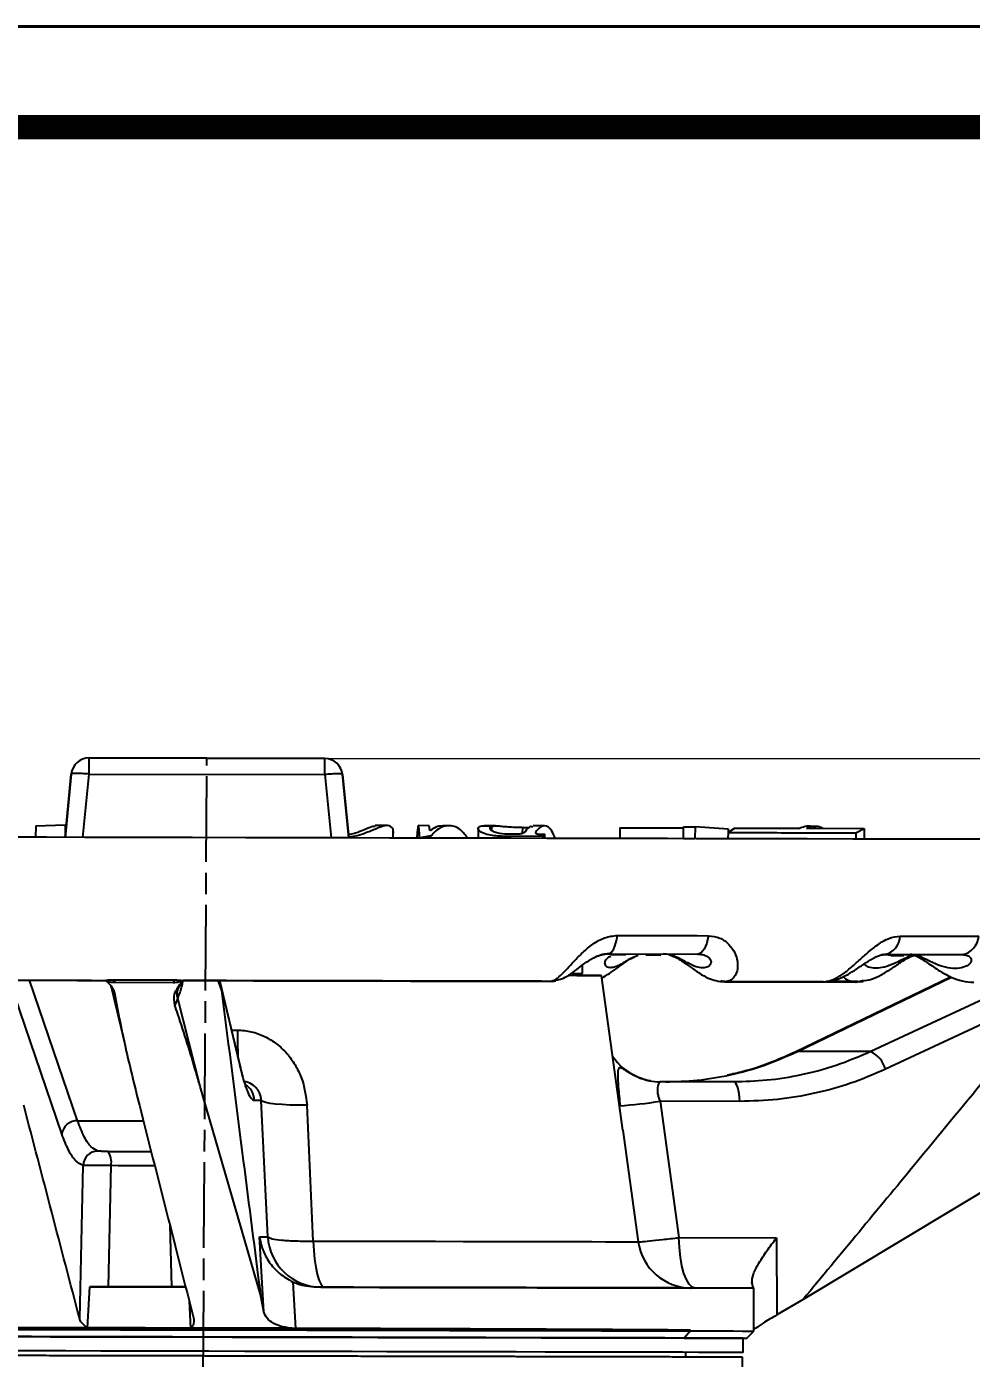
# Model space of a CAD drawing. Header units: millimetres. Extents: x 2642 to 4256, y 821 to 2003.
# Drawn here: x 3021.6 to 3153.8, y 1816.3 to 2002.6 of the extents above; entities that cross this region are included whole.
import ezdxf

# ---------------------------------------------------------------- set-up
doc = ezdxf.new("R2010")
doc.units = ezdxf.units.MM
doc.linetypes.add('AM_ISO08W050', pattern=[18, 12, -1.5, 3, -1.5])
for name, color, linetype, lineweight in [('AM_5', 3, 'Continuous', 25), ('AM_7', 4, 'AM_ISO08W050', 25), ('粗实线', 7, 'Continuous', 40)]:
    doc.layers.add(name, color=color, linetype=linetype, lineweight=lineweight)
doc.styles.add('SLDTEXTSTYLE1', font='txt.shx', dxfattribs={"width": 0.7, "bigfont": 'gbcbig.shx'})
doc.dimstyles.new('SLDDIMSTYLE12$0', dxfattribs={"dimtxt": 12, "dimasz": 10, "dimexe": 0, "dimexo": 0.0625, "dimgap": 0.875, "dimtad": 1, "dimdec": 1, "dimlfac": 1.8, "dimrnd": 1e-09, "dimzin": 12, "dimdsep": 46, "dimtxsty": 'SLDTEXTSTYLE1', "dimcen": 0.09, "dimdle": 8.16, "dimclrd": 3, "dimclre": 3, "dimadec": 0, "dimazin": 3, "dimtfac": 1, "dimtdec": 1, "dimtofl": 0, "dimtmove": 0, "dimatfit": 3, "dimfxl": 0, "dimfrac": 2, "dimtolj": 1, "dimlwd": 5, "dimlwe": 5, "dimarcsym": 0})

# ---------------------------------------------------------------- blocks, each defined once
blk = doc.blocks.new('*D11')
at = {"layer": 'AM_5', "color": 3, "lineweight": 5, "transparency": 16777216}
blk.add_line((3063.35, 1900.21), (3247.24, 1900.21), dxfattribs=at)
at = {"layer": 'AM_5', "color": 3, "linetype": 'Continuous', "lineweight": 5, "transparency": 16777216}
for p, q in [((3247.24, 1890.21), (3247.24, 1611.47)), ((3110.42, 1601.47), (3247.24, 1601.47))]:
    blk.add_line(p, q, dxfattribs=at)
at = {"layer": 'AM_5', "color": 3, "transparency": 16777216}
for points in [[(3245.58, 1890.21), (3248.91, 1890.21), (3247.24, 1900.21)], [(3245.58, 1611.47), (3248.91, 1611.47), (3247.24, 1601.47)]]:
    blk.add_solid(points, dxfattribs=at)
at = {"layer": 'Defpoints', "color": 0, "transparency": 16777216}
for p in [(3063.29, 1900.21), (3110.35, 1601.47), (3247.24, 1601.47)]:
    blk.add_point(p, dxfattribs=at)
at = {"layer": 'AM_5', "color": 0, "transparency": 16777216, "insert": (3240.37, 1750.84), "char_height": 12, "attachment_point": 5, "rotation": 90, "style": 'SLDTEXTSTYLE1'}
blk.add_mtext('\\A1;350', dxfattribs=at)
blk = doc.blocks.new('图框2')
blk.add_line((23795.37, 7810.82), (22181, 7810.82))
at = {"const_width": 3.38}
blk.add_lwpolyline([(23781.31, 7796.75), (22251.31, 7796.75), (22251.31, 6643.63), (23781.31, 6643.63)], close=True, dxfattribs=at)

msp = doc.modelspace()

# ---------------------------------------------------------------- linework, layer by layer
at = {"color": 7, "linetype": 'Continuous', "lineweight": 25}
for p, q in [((3030.307, 1898.022), (3030.312, 1900.283)), ((3063.286, 1900.213), (3030.312, 1900.283)), ((3030.312, 1900.283), (3030.312, 1900.283)), ((3030.312, 1900.283), (3063.286, 1900.213)), ((3063.282, 1897.952), (3063.286, 1900.213)), ((3063.286, 1900.213), (3063.286, 1900.213)), ((3026.949, 1889.17), (3027.818, 1898.028)), ((3027.818, 1898.027), (3026.949, 1889.17)), ((3027.818, 1898.028), (3027.818, 1898.027)), ((3029.437, 1889.165), (3030.307, 1898.022)), ((3030.307, 1898.022), (3063.282, 1897.952)), ((3063.282, 1897.952), (3064.184, 1889.091)), ((3066.673, 1889.085), (3065.768, 1897.966)), ((3065.768, 1897.966), (3066.673, 1889.085)), ((3065.768, 1897.966), (3065.768, 1897.966)), ((3022.835, 1890.774), (3022.831, 1889.181)), ((3022.835, 1890.774), (3026.979, 1890.916)), ((3026.979, 1890.916), (3026.975, 1889.442)), ((3026.979, 1890.916), (3027.12, 1890.916)), ((3072.078, 1890.82), (3070.359, 1890.824)), ((3072.791, 1890.39), (3072.788, 1889.074)), ((3072.873, 1889.074), (3072.875, 1889.613)), ((3077.885, 1890.808), (3076.384, 1890.811)), ((3078.127, 1889.366), (3076.564, 1889.089)), ((3078.083, 1890.133), (3077.985, 1890.133)), ((3078.126, 1889.061), (3078.127, 1889.366)), ((3080.616, 1890.802), (3079.799, 1890.804)), ((3084.731, 1890.39), (3084.728, 1889.047)), ((3087.17, 1890.788), (3085.579, 1890.791)), ((3086.601, 1890.697), (3086.6, 1890.147)), ((3093.9, 1889.318), (3088.448, 1889.293)), ((3090.235, 1889.601), (3089.181, 1889.605)), ((3090.93, 1890.574), (3090.928, 1889.706)), ((3090.93, 1890.574), (3091.917, 1890.572)), ((3093.979, 1890.773), (3092.454, 1890.777)), ((3092.835, 1889.764), (3092.835, 1889.961)), ((3093.485, 1889.62), (3094.06, 1889.626)), ((3093.899, 1889.027), (3093.9, 1889.318)), ((3094.06, 1889.626), (3093.9, 1889.318)), ((3094.059, 1889.027), (3094.06, 1889.626)), ((3104.569, 1890.52), (3104.565, 1889.006)), ((3104.569, 1890.52), (3113.479, 1890.506)), ((3113.475, 1888.986), (3113.479, 1890.668)), ((3113.479, 1890.668), (3115.09, 1890.665)), ((3115.09, 1890.665), (3115.086, 1888.982)), ((3119.769, 1890.339), (3115.09, 1890.665)), ((3119.706, 1889.849), (3119.704, 1888.972)), ((3120.668, 1890.473), (3119.706, 1889.849)), ((3119.768, 1889.889), (3119.769, 1890.339)), ((3120.668, 1890.473), (3129.797, 1890.45)), ((3130.68, 1890.448), (3138.753, 1890.427)), ((3131.927, 1890.692), (3131.03, 1890.694)), ((3137.579, 1889.797), (3137.578, 1888.934)), ((3137.579, 1889.797), (3138.753, 1890.427)), ((3138.753, 1890.427), (3138.75, 1888.931)), ((3024.364, 1889.177), (3020.433, 1889.186)), ((3076.33, 1889.066), (3072.41, 1889.075)), ((3076.564, 1889.064), (3076.564, 1889.089)), ((3084.763, 1889.048), (3081.236, 1889.056)), ((3088.448, 1889.039), (3088.448, 1889.293)), ((3102.988, 1872.872), (3102.777, 1872.872)), ((3103.119, 1872.872), (3102.781, 1872.873)), ((3102.988, 1872.872), (3115.449, 1872.845)), ((3103.286, 1872.724), (3103.08, 1872.902)), ((3105.431, 1872.72), (3103.286, 1872.724)), ((3108.196, 1872.715), (3110.31, 1872.71)), ((3141.031, 1872.697), (3141.694, 1872.789)), ((3142.491, 1872.642), (3141.522, 1872.791)), ((3141.694, 1872.789), (3152.459, 1872.766)), ((3142.491, 1872.642), (3144.295, 1872.638)), ((3099.326, 1870.136), (3099.328, 1871.284)), ((3026.493, 1847.687), (3019.147, 1869.195)), ((3028.706, 1849.515), (3021.973, 1869.189)), ((3032.565, 1869.206), (3032.718, 1869.054)), ((3032.635, 1869.166), (3032.628, 1869.159)), ((3033.541, 1869.241), (3042.399, 1869.222)), ((3033.541, 1869.241), (3033.958, 1868.889)), ((3033.958, 1868.889), (3042.058, 1868.873)), ((3042.399, 1869.222), (3042.058, 1868.873)), ((3043.467, 1869.136), (3043.363, 1869.023)), ((3048.316, 1869.126), (3048.838, 1867.733)), ((3048.795, 1868.203), (3048.622, 1868.961)), ((3051.356, 1857.601), (3048.663, 1868.957)), ((3094.89, 1869.034), (3095.617, 1869.108)), ((3104.994, 1848.211), (3101.999, 1869.859)), ((3118.708, 1869.059), (3119.452, 1868.983)), ((3119.352, 1868.975), (3119.22, 1869.007)), ((3119.24, 1868.973), (3122.883, 1868.965)), ((3150.923, 1869.641), (3129.127, 1859.141)), ((3129.426, 1859.212), (3150.987, 1869.606)), ((3133.044, 1868.947), (3133.194, 1868.96)), ((3133.172, 1868.955), (3133.313, 1868.971)), ((3137.882, 1868.992), (3133.639, 1869.001)), ((3134.21, 1868.99), (3138.15, 1868.981)), ((3137.571, 1868.935), (3138.292, 1869.066)), ((3137.726, 1869.013), (3137.577, 1869.024)), ((3138.15, 1868.981), (3137.726, 1869.013)), ((3138.15, 1868.981), (3138.603, 1869.018)), ((3138.652, 1869.132), (3138.21, 1868.991)), ((3160.553, 1868.899), (3139.714, 1859.19)), ((3033.314, 1868.353), (3033.465, 1868.081)), ((3033.465, 1868.08), (3035.24, 1860.454)), ((3048.795, 1868.203), (3051.474, 1856.911)), ((3165.831, 1867.953), (3141.726, 1856.719)), ((3045.86, 1854.309), (3042.702, 1866.611)), ((3050.263, 1862.212), (3051.062, 1862.21)), ((3054.286, 1825.235), (3045.86, 1854.309)), ((3110.948, 1854.972), (3110.19, 1854.974)), ((3120.492, 1854.951), (3110.239, 1854.973)), ((3054.39, 1852.376), (3053.45, 1852.378)), ((3055.306, 1833.295), (3054.39, 1852.376)), ((3110.207, 1852.257), (3112.848, 1833.172)), ((3121.359, 1852.233), (3110.207, 1852.257)), ((3061.667, 1832.691), (3060.798, 1851.713)), ((3174.198, 1850.948), (3130.219, 1824.523)), ((3104.994, 1848.208), (3107.155, 1832.594)), ((3028.992, 1821.806), (3029.466, 1843.268)), ((3033.033, 1826.296), (3033.387, 1843.24)), ((3041.616, 1834.9), (3041.851, 1826.277)), ((3054.156, 1833.297), (3055.306, 1833.295)), ((3054.78, 1822.783), (3054.156, 1833.297)), ((3112.848, 1833.172), (3126.502, 1833.143)), ((3126.502, 1833.143), (3126.538, 1822.355)), ((3030.072, 1820.544), (3030.391, 1826.302)), ((3058.826, 1826.952), (3059.186, 1820.474)), ((3062.753, 1826.233), (3062.064, 1826.234)), ((3123.265, 1826.104), (3115.1, 1826.121)), ((3123.064, 1826.877), (3123.065, 1826.774)), ((3123.322, 1820.104), (3123.334, 1826.104)), ((3044.315, 1824.317), (3044.515, 1820.513)), ((3054.78, 1822.783), (3054.286, 1825.235)), ((3130.219, 1824.523), (3126.538, 1822.355)), ((3029.977, 1820.603), (3030.072, 1820.544)), ((3044.58, 1820.572), (3044.515, 1820.513)), ((3059.186, 1820.474), (3058.148, 1820.543)), ((3123.436, 1820.404), (3123.322, 1820.321)), ((3114.449, 1820.122), (3113.567, 1819.124)), ((3114.449, 1820.122), (3114.45, 1820.226)), ((3121.815, 1817.107), (3121.819, 1819.107)), ((3122.319, 1819.106), (3123.322, 1820.104)), ((3113.814, 1816.465), (3113.815, 1817.124)), ((3122.245, 1767.93), (3121.714, 1816.448))]:
    msp.add_line(p, q, dxfattribs=at)
at = {"color": 7, "linetype": 'Continuous', "lineweight": 25, "flags": 128}
for points in [[(3155.014, 1888.897), (3149.28, 1888.909), (3143.325, 1888.922), (3137.161, 1888.935), (3130.802, 1888.948), (3124.262, 1888.962), (3117.556, 1888.977), (3110.698, 1888.991), (3103.702, 1889.006), (3096.586, 1889.021), (3089.364, 1889.037), (3082.052, 1889.052), (3074.666, 1889.068), (3067.222, 1889.084), (3059.737, 1889.1), (3052.228, 1889.116), (3044.71, 1889.132), (3037.2, 1889.148), (3029.716, 1889.164), (3022.272, 1889.18), (3014.886, 1889.196)], [(3113.614, 1888.987), (3111.257, 1888.992), (3108.884, 1888.997), (3106.496, 1889.002), (3104.092, 1889.007), (3101.675, 1889.012), (3099.244, 1889.017), (3096.799, 1889.023), (3094.343, 1889.028)], [(3115.086, 1888.982), (3114.885, 1888.983), (3114.684, 1888.983), (3114.483, 1888.984), (3114.282, 1888.984), (3114.08, 1888.984), (3113.879, 1888.985), (3113.677, 1888.985), (3113.475, 1888.986)], [(3119.766, 1888.973), (3119.445, 1888.974), (3117.345, 1888.979), (3115.23, 1888.983)], [(3208.814, 1888.782), (3208.625, 1888.783), (3208.06, 1888.784), (3207.12, 1888.786), (3205.807, 1888.789), (3204.124, 1888.792), (3202.075, 1888.797), (3199.665, 1888.802), (3196.9, 1888.808), (3193.785, 1888.815), (3190.329, 1888.822), (3186.54, 1888.83), (3182.426, 1888.839), (3177.997, 1888.849), (3173.263, 1888.859), (3168.236, 1888.87), (3162.928, 1888.881), (3157.35, 1888.893), (3151.517, 1888.905), (3145.441, 1888.918), (3139.137, 1888.932), (3138.75, 1888.933)], [(3102.988, 1872.872), (3103.185, 1872.917), (3103.379, 1873.052), (3103.564, 1873.273), (3103.735, 1873.577), (3103.891, 1873.955), (3104.025, 1874.4), (3104.137, 1874.9), (3104.222, 1875.446)], [(3104.222, 1875.446), (3105.836, 1875.442), (3107.445, 1875.439), (3109.047, 1875.435), (3110.644, 1875.432), (3112.234, 1875.429), (3113.817, 1875.425), (3115.394, 1875.422), (3116.964, 1875.418)], [(3116.964, 1875.418), (3116.859, 1874.873), (3116.723, 1874.372), (3116.557, 1873.928), (3116.367, 1873.55), (3116.156, 1873.247), (3115.929, 1873.025), (3115.692, 1872.89), (3115.449, 1872.845)], [(3143.8, 1875.361), (3145.211, 1875.358), (3146.613, 1875.355), (3148.005, 1875.352), (3149.386, 1875.349), (3150.757, 1875.346), (3152.118, 1875.343), (3153.469, 1875.341), (3154.808, 1875.338)], [(3097.353, 1869.869), (3098.532, 1869.866), (3099.911, 1869.863), (3100.947, 1869.861), (3101.633, 1869.86), (3101.966, 1869.859), (3101.942, 1869.859), (3101.562, 1869.86), (3100.828, 1869.861), (3099.746, 1869.864), (3098.322, 1869.867), (3097.398, 1869.869)], [(3122.883, 1868.965), (3124.159, 1868.962), (3125.43, 1868.96), (3126.695, 1868.957), (3127.953, 1868.954), (3129.205, 1868.952), (3130.45, 1868.949), (3131.688, 1868.946), (3132.92, 1868.944)], [(3133.416, 1868.944), (3134.333, 1868.942), (3135.981, 1868.939), (3137.617, 1868.935)], [(3129.128, 1859.141), (3129.211, 1859.186), (3129.426, 1859.212)], [(3139.714, 1859.19), (3138.864, 1859.192), (3137.887, 1859.194), (3136.783, 1859.196), (3135.554, 1859.199), (3134.201, 1859.202), (3132.728, 1859.205), (3131.136, 1859.208), (3129.426, 1859.212)], [(3051.474, 1856.911), (3051.408, 1857.416), (3051.356, 1857.602)], [(3121.359, 1852.233), (3121.335, 1852.772), (3121.281, 1853.285), (3121.198, 1853.755), (3121.09, 1854.164), (3120.961, 1854.499), (3120.814, 1854.747), (3120.656, 1854.9), (3120.492, 1854.951)], [(3060.798, 1851.713), (3059.556, 1851.705), (3058.39, 1851.726), (3057.328, 1851.775), (3056.398, 1851.851), (3055.622, 1851.951), (3055.019, 1852.075), (3054.605, 1852.218), (3054.39, 1852.376)], [(3028.706, 1849.515), (3030.082, 1849.512), (3031.462, 1849.509), (3032.846, 1849.506), (3034.233, 1849.503), (3035.624, 1849.5), (3037.016, 1849.497), (3037.886, 1849.495)], [(3032.983, 1845.233), (3034.002, 1845.231), (3035.024, 1845.229), (3036.049, 1845.227), (3037.076, 1845.224), (3038.105, 1845.222), (3038.975, 1845.22)], [(3039.484, 1843.227), (3039.376, 1843.227), (3038.373, 1843.229), (3037.371, 1843.231), (3036.372, 1843.233), (3035.374, 1843.235), (3034.379, 1843.238), (3033.387, 1843.24)], [(3061.667, 1832.691), (3061.733, 1831.386), (3061.851, 1830.156), (3062.017, 1829.04), (3062.225, 1828.074), (3062.469, 1827.288), (3062.742, 1826.708), (3063.034, 1826.352), (3063.336, 1826.232)], [(3061.667, 1832.691), (3066.139, 1832.682), (3070.5, 1832.673), (3074.724, 1832.664), (3078.783, 1832.655), (3082.654, 1832.647), (3086.31, 1832.639), (3089.731, 1832.632), (3092.895, 1832.625), (3095.781, 1832.619), (3098.373, 1832.613), (3100.653, 1832.608), (3102.609, 1832.604), (3104.226, 1832.601), (3105.497, 1832.598), (3106.412, 1832.596), (3106.966, 1832.595), (3107.155, 1832.594)], [(3115.1, 1826.121), (3114.674, 1826.255), (3114.264, 1826.651), (3113.884, 1827.295), (3113.548, 1828.163), (3113.268, 1829.225), (3113.053, 1830.444), (3112.911, 1831.775), (3112.848, 1833.172)], [(3043.813, 1826.273), (3042.466, 1826.276), (3040.724, 1826.28), (3038.986, 1826.284), (3037.253, 1826.287), (3035.526, 1826.291), (3033.806, 1826.295), (3032.095, 1826.298), (3030.391, 1826.302)], [(3033.033, 1826.296), (3034.126, 1826.294), (3035.222, 1826.292), (3036.321, 1826.289), (3037.422, 1826.287), (3038.527, 1826.285), (3039.633, 1826.282), (3040.741, 1826.28), (3041.851, 1826.277)], [(3123.265, 1826.104), (3123.304, 1826.104), (3122.96, 1826.104), (3122.234, 1826.106), (3121.131, 1826.108), (3119.657, 1826.111), (3117.818, 1826.115), (3115.624, 1826.12), (3113.086, 1826.125), (3110.218, 1826.131), (3107.034, 1826.138), (3103.55, 1826.146), (3099.784, 1826.154), (3095.755, 1826.162), (3091.484, 1826.171), (3086.992, 1826.181), (3082.303, 1826.191), (3077.441, 1826.201), (3072.43, 1826.212), (3067.295, 1826.223), (3062.064, 1826.234)], [(3017.159, 1820.63), (3018.714, 1820.627), (3020.285, 1820.624), (3021.869, 1820.62), (3023.467, 1820.617), (3025.078, 1820.614), (3026.7, 1820.61), (3028.334, 1820.607), (3029.977, 1820.603)], [(3019.617, 1820.428), (3024.534, 1820.418), (3029.567, 1820.407), (3034.691, 1820.396), (3039.883, 1820.385), (3045.116, 1820.374), (3050.365, 1820.363), (3055.604, 1820.351), (3060.808, 1820.34), (3065.951, 1820.329), (3071.009, 1820.319), (3075.956, 1820.308), (3080.768, 1820.298), (3085.422, 1820.288), (3089.896, 1820.278), (3094.167, 1820.269), (3098.214, 1820.26), (3102.018, 1820.252), (3105.56, 1820.245), (3108.823, 1820.238), (3111.791, 1820.232), (3114.45, 1820.226)], [(3044.58, 1820.572), (3046.278, 1820.568), (3047.978, 1820.565), (3049.677, 1820.561), (3051.376, 1820.557), (3053.074, 1820.554), (3054.769, 1820.55), (3056.461, 1820.546), (3058.148, 1820.543)], [(3121.819, 1819.107), (3121.644, 1819.107), (3121.12, 1819.108), (3120.248, 1819.11), (3119.034, 1819.113), (3117.483, 1819.116), (3115.602, 1819.12), (3113.4, 1819.125), (3110.889, 1819.13), (3108.079, 1819.136), (3104.984, 1819.143), (3101.62, 1819.15), (3098.001, 1819.158), (3094.146, 1819.166), (3090.072, 1819.174), (3085.8, 1819.184), (3081.348, 1819.193), (3076.74, 1819.203), (3071.995, 1819.213), (3067.138, 1819.223), (3062.192, 1819.234), (3057.179, 1819.245), (3052.124, 1819.255), (3047.051, 1819.266), (3041.984, 1819.277), (3036.947, 1819.288), (3031.964, 1819.299), (3027.06, 1819.309), (3022.256, 1819.319), (3017.577, 1819.329)], [(3019.617, 1820.325), (3024.534, 1820.314), (3029.566, 1820.304), (3034.691, 1820.293), (3039.883, 1820.282), (3045.116, 1820.27), (3050.365, 1820.259), (3055.604, 1820.248), (3060.808, 1820.237), (3065.951, 1820.226), (3071.008, 1820.215), (3075.955, 1820.205), (3080.768, 1820.194), (3085.422, 1820.184), (3089.896, 1820.175), (3094.166, 1820.166), (3098.214, 1820.157), (3102.018, 1820.149), (3105.56, 1820.141), (3108.823, 1820.134), (3111.791, 1820.128), (3114.449, 1820.122)], [(3019.998, 1819.324), (3024.849, 1819.314), (3029.815, 1819.303), (3034.871, 1819.292), (3039.994, 1819.281), (3045.157, 1819.27), (3050.336, 1819.259), (3055.505, 1819.248), (3060.639, 1819.237), (3065.714, 1819.226), (3070.704, 1819.216), (3075.585, 1819.205), (3080.333, 1819.195), (3084.926, 1819.185), (3089.34, 1819.176), (3093.554, 1819.167), (3097.547, 1819.158), (3101.3, 1819.15), (3104.795, 1819.143), (3108.015, 1819.136), (3110.944, 1819.13), (3113.567, 1819.124)], [(3113.567, 1819.124), (3115.897, 1819.119), (3117.881, 1819.115), (3119.509, 1819.112), (3120.772, 1819.109), (3121.663, 1819.107), (3122.179, 1819.106), (3122.319, 1819.106)], [(3114.449, 1820.122), (3116.812, 1820.117), (3118.823, 1820.113), (3120.473, 1820.11), (3121.753, 1820.107), (3122.656, 1820.105), (3123.179, 1820.104), (3123.322, 1820.104)], [(3121.815, 1817.107), (3121.64, 1817.107), (3121.115, 1817.108), (3120.244, 1817.11), (3119.03, 1817.113), (3117.478, 1817.116), (3115.598, 1817.12), (3113.396, 1817.125), (3110.885, 1817.13), (3108.075, 1817.136), (3104.98, 1817.143), (3101.616, 1817.15), (3097.997, 1817.158), (3094.142, 1817.166), (3090.068, 1817.174), (3085.795, 1817.184), (3081.344, 1817.193), (3076.735, 1817.203), (3071.991, 1817.213), (3067.134, 1817.223), (3062.187, 1817.234), (3057.175, 1817.245), (3052.12, 1817.255), (3047.047, 1817.266), (3041.98, 1817.277), (3036.943, 1817.288), (3031.96, 1817.299), (3027.055, 1817.309), (3022.252, 1817.319), (3017.573, 1817.329)]]:
    msp.add_lwpolyline(points, dxfattribs=at)
at = {"color": 7, "linetype": 'Continuous', "lineweight": 25}
for centre, radius, start, end in [((3030.306, 1897.783), 2.5, 89.87751, 174.39392), ((3030.306, 1897.783), 2.5, 89.87751, 174.39392), ((3063.281, 1897.713), 2.5, 5.81493, 89.87751), ((3063.281, 1897.713), 2.5, 5.81493, 89.87751), ((3141.039, 1875.474), 2.763, 283.71071, 357.65791), ((3151.94, 1875.599), 2.88, 280.39224, 354.78917), ((3034.921, 1868.524), 1.522, 197.80201, 225.85834), ((3040.964, 1866.879), 1.759, 318.63519, 351.23149), ((3182.534, 1862.656), 131.473, 180.19425, 181.82618), ((3110.324, 1863.12), 8.163, 214.11019, 245.44357), ((3137.994, 1855.735), 3.86, 14.77003, 63.52904), ((3050.563, 1852.212), 2.892, 3.30335, 56.85343), ((3110.258, 1862.994), 8.02, 247.49374, 269.8614), ((3100.083, 1916.888), 65.419, 273.89088, 278.90272), ((3028.613, 1847.374), 2.143, 87.51436, 171.60882), ((3031.531, 1843.207), 2.066, 90.16378, 178.29517), ((3030.53, 1843.698), 2.894, 350.88042, 32.03121), ((3062.78, 1833.719), 7.486, 183.24837, 269.79193), ((3114.584, 1833.622), 7.5, 187.87748, 269.87749)]:
    msp.add_arc(centre, radius, start, end, dxfattribs=at)
for points in [[(3030.307, 1898.022), (3029.983, 1898.05), (3029.334, 1898.106), (3028.515, 1898.131), (3027.938, 1898.109), (3027.858, 1898.055), (3027.818, 1898.027)], [(3065.768, 1897.966), (3065.728, 1897.993), (3065.648, 1898.047), (3065.072, 1898.067), (3064.253, 1898.039), (3063.605, 1897.981), (3063.282, 1897.952)], [(3116.801, 1854.959), (3115.956, 1854.961), (3114.265, 1854.965), (3112.054, 1854.97), (3110.948, 1854.972)], [(3120.492, 1854.951), (3120.017, 1854.952), (3119.066, 1854.954), (3117.556, 1854.958), (3116.801, 1854.959)], [(3121.714, 1816.448), (3121.592, 1816.449), (3121.35, 1816.449), (3119.4, 1816.453), (3116.324, 1816.46), (3112.061, 1816.469), (3106.713, 1816.48), (3100.364, 1816.494), (3093.125, 1816.509), (3085.119, 1816.526), (3076.483, 1816.545), (3067.365, 1816.564), (3057.922, 1816.584), (3048.314, 1816.605), (3038.706, 1816.626), (3029.262, 1816.646), (3020.145, 1816.665), (3011.509, 1816.684), (3003.503, 1816.701), (2996.264, 1816.716), (2989.915, 1816.73), (2984.567, 1816.741), (2980.303, 1816.751), (2977.227, 1816.757), (2975.278, 1816.761), (2975.035, 1816.762), (2974.914, 1816.762)], [(3048.314, 1816.605), (3045.456, 1816.611), (3039.74, 1816.623), (3031.313, 1816.641), (3023.176, 1816.659), (3015.47, 1816.675), (3008.326, 1816.691), (3001.866, 1816.704), (2996.2, 1816.717), (2991.428, 1816.727), (2987.623, 1816.735), (2984.878, 1816.741), (2983.138, 1816.745), (2982.922, 1816.745), (2982.814, 1816.745)], [(3113.814, 1816.465), (3113.706, 1816.466), (3113.489, 1816.466), (3111.749, 1816.47), (3109.005, 1816.475), (3105.2, 1816.484), (3100.427, 1816.494), (3094.762, 1816.506), (3088.302, 1816.52), (3081.157, 1816.535), (3073.451, 1816.551), (3065.315, 1816.569), (3056.888, 1816.587), (3051.172, 1816.599), (3048.314, 1816.605)]]:
    msp.add_open_spline(points, degree=3, dxfattribs=at)
for points, knots in [([(3066.619, 1889.615), (3066.712, 1889.622), (3067.069, 1889.648), (3067.83, 1889.881), (3068.898, 1890.298), (3069.889, 1890.759), (3070.207, 1890.744), (3070.341, 1890.737)], [0, 0, 0, 0, 0.0437633, 0.1679338, 0.4021795, 0.7473798, 1, 1, 1, 1]), ([(3072.791, 1890.39), (3072.611, 1890.597), (3072.26, 1891.002), (3070.853, 1890.553), (3069.347, 1889.886), (3067.927, 1889.38), (3067.055, 1889.264), (3066.66, 1889.212)], [0, 0, 0, 0, 0.2863119, 0.5595307, 0.7673383, 0.8943372, 1, 1, 1, 1]), ([(3072.858, 1889.613), (3072.863, 1889.638), (3072.92, 1889.996), (3072.853, 1890.201), (3072.791, 1890.39)], [0, 0, 0, 0, 0.0704321, 1, 1, 1, 1]), ([(3076.564, 1889.089), (3076.546, 1889.405), (3076.51, 1890.045), (3076.428, 1890.797), (3076.341, 1890.916), (3076.255, 1890.322), (3076.204, 1889.748), (3076.177, 1889.219), (3076.169, 1889.065)], [0, 0, 0, 0, 0.1535151, 0.3115105, 0.6218308, 0.7759719, 0.9346502, 1, 1, 1, 1]), ([(3077.985, 1890.133), (3077.964, 1890.329), (3077.924, 1890.712), (3077.882, 1890.768), (3077.861, 1890.796)], [0, 0, 0, 0, 0.510119, 1, 1, 1, 1]), ([(3079.767, 1890.76), (3079.534, 1890.753), (3078.961, 1890.736), (3078.41, 1890.358), (3078.083, 1890.133)], [0, 0, 0, 0, 0.4066547, 1, 1, 1, 1]), ([(3083.281, 1889.05), (3082.961, 1889.48), (3082.133, 1890.595), (3080.843, 1890.911), (3079.661, 1890.649), (3078.839, 1890.149), (3078.345, 1889.606), (3078.127, 1889.366)], [0, 0, 0, 0, 0.20538407, 0.53154575, 0.6962645, 0.86571858, 1, 1, 1, 1]), ([(3088.448, 1889.293), (3087.781, 1889.322), (3086.679, 1889.369), (3085.498, 1889.712), (3084.875, 1890.067), (3084.647, 1890.443), (3084.825, 1890.596), (3084.924, 1890.682)], [0, 0, 0, 0, 0.2904242, 0.4791568, 0.6380876, 0.7972637, 1, 1, 1, 1]), ([(3084.924, 1890.682), (3085.125, 1890.741), (3085.433, 1890.831), (3086.176, 1890.757), (3086.433, 1890.731)], [0, 0, 0, 0, 0.6542152, 1, 1, 1, 1]), ([(3089.181, 1889.605), (3088.686, 1889.622), (3087.884, 1889.649), (3086.996, 1889.884), (3086.511, 1890.171), (3086.332, 1890.494), (3086.507, 1890.626), (3086.601, 1890.697)], [0, 0, 0, 0, 0.25993357, 0.42159435, 0.58406301, 0.77645614, 1, 1, 1, 1]), ([(3086.601, 1890.697), (3086.768, 1890.742), (3087.04, 1890.815), (3087.822, 1890.754), (3088.702, 1890.676), (3089.722, 1890.598), (3090.476, 1890.577), (3090.887, 1890.575), (3090.93, 1890.574)], [0, 0, 0, 0, 0.2685044, 0.4379066, 0.6082478, 0.7778738, 0.976771, 1, 1, 1, 1]), ([(3091.305, 1889.955), (3091.259, 1889.9), (3091.187, 1889.814), (3090.956, 1889.708), (3090.724, 1889.645), (3090.475, 1889.606), (3090.309, 1889.603), (3090.235, 1889.601)], [0, 0, 0, 0, 0.30576076, 0.47235167, 0.63798104, 0.83773254, 1, 1, 1, 1]), ([(3092.418, 1890.618), (3092.277, 1890.657), (3091.896, 1890.761), (3091.533, 1890.267), (3091.305, 1889.955)], [0, 0, 0, 0, 0.3704922, 1, 1, 1, 1]), ([(3092.835, 1889.961), (3092.81, 1889.911), (3092.771, 1889.834), (3092.82, 1889.731), (3092.938, 1889.665), (3093.166, 1889.622), (3093.363, 1889.621), (3093.485, 1889.62)], [0, 0, 0, 0, 0.2742213, 0.4218346, 0.5710505, 0.7336104, 1, 1, 1, 1]), ([(3095.517, 1889.024), (3095.371, 1889.384), (3094.937, 1890.457), (3094.053, 1890.947), (3093.29, 1890.593), (3092.9, 1890.051), (3092.835, 1889.961)], [0, 0, 0, 0, 0.1864973, 0.5560674, 0.9256862, 1, 1, 1, 1]), ([(3119.706, 1889.849), (3122.77, 1889.841), (3128.912, 1889.823), (3134.686, 1889.806), (3137.579, 1889.797)], [0, 0, 0, 0, 0.498853, 1, 1, 1, 1]), ([(3132.01, 1890.444), (3131.903, 1890.509), (3131.192, 1890.939), (3130.438, 1890.675), (3129.797, 1890.45)], [0, 0, 0, 0, 0.150179, 1, 1, 1, 1]), ([(3130.68, 1890.448), (3131.37, 1890.686), (3132.151, 1890.955), (3132.881, 1890.496), (3132.966, 1890.442)], [0, 0, 0, 0, 0.8829321, 1, 1, 1, 1]), ([(3094.89, 1869.034), (3095.101, 1869.097), (3095.513, 1869.219), (3096.284, 1869.839), (3097.148, 1870.721), (3098.167, 1871.844), (3099.346, 1873.072), (3100.76, 1874.266), (3102.422, 1875.238), (3103.623, 1875.377), (3104.222, 1875.446)], [0, 0, 0, 0, 0.1279379, 0.24972, 0.3803197, 0.4997335, 0.6244222, 0.7495462, 0.8749776, 1, 1, 1, 1]), ([(3116.964, 1875.418), (3117.522, 1875.348), (3118.639, 1875.206), (3119.908, 1874.235), (3120.719, 1873.04), (3121.076, 1871.81), (3121.067, 1870.684), (3120.749, 1869.798), (3120.201, 1869.173), (3119.706, 1869.047), (3119.452, 1868.983)], [0, 0, 0, 0, 0.1246251, 0.249715, 0.3749212, 0.4997425, 0.6192768, 0.750014, 0.8718903, 1, 1, 1, 1]), ([(3133.172, 1868.955), (3133.531, 1869.02), (3134.231, 1869.147), (3135.396, 1869.772), (3136.401, 1870.516), (3137.236, 1871.229), (3137.865, 1871.791), (3138.513, 1872.382), (3139.426, 1873.202), (3140.629, 1874.188), (3142.206, 1875.155), (3143.269, 1875.292), (3143.8, 1875.361)], [0, 0, 0, 0, 0.1279414, 0.2496336, 0.3801677, 0.4412102, 0.4997094, 0.5635741, 0.62457, 0.749642, 0.8750219, 1, 1, 1, 1]), ([(3095.061, 1869.103), (3095.604, 1869.188), (3096.901, 1869.392), (3098.374, 1870.568), (3099.861, 1871.71), (3101.013, 1872.431), (3102.168, 1872.878), (3102.837, 1872.9), (3103.171, 1872.91)], [0, 0, 0, 0, 0.21651, 0.5165419, 0.6570432, 0.7800658, 0.8904523, 1, 1, 1, 1]), ([(3100.911, 1872.319), (3100.98, 1872.356), (3101.313, 1872.534), (3102.052, 1872.802), (3102.676, 1872.849), (3102.988, 1872.872)], [0, 0, 0, 0, 0.1146699, 0.5571038, 1, 1, 1, 1]), ([(3107.123, 1872.625), (3106.923, 1872.56), (3106.425, 1872.398), (3105.705, 1871.992), (3104.823, 1871.472), (3104.01, 1871.044), (3103.259, 1870.889), (3102.684, 1871.044), (3102.418, 1871.475), (3102.59, 1872), (3102.891, 1872.379), (3103.23, 1872.521), (3103.327, 1872.562)], [0, 0, 0, 0, 0.048877, 0.1220733, 0.2021553, 0.3553953, 0.5091194, 0.6628416, 0.8162433, 0.8929299, 0.9694545, 1, 1, 1, 1]), ([(3115.449, 1872.845), (3115.745, 1872.821), (3116.339, 1872.772), (3116.998, 1872.412), (3117.332, 1871.97), (3117.364, 1871.44), (3116.947, 1871.016), (3116.193, 1870.859), (3115.274, 1871.016), (3114.337, 1871.444), (3113.38, 1871.982), (3112.527, 1872.427), (3111.59, 1872.783), (3110.972, 1872.832), (3110.663, 1872.856)], [0, 0, 0, 0, 0.0625764, 0.1252848, 0.1848997, 0.2501233, 0.3749307, 0.5001323, 0.6253324, 0.7502715, 0.8127295, 0.8750555, 0.937394, 1, 1, 1, 1]), ([(3111.374, 1872.768), (3111.613, 1872.697), (3112.082, 1872.558), (3112.843, 1872.154), (3113.745, 1871.566), (3114.575, 1870.942), (3115.642, 1870.178), (3116.753, 1869.528), (3118.08, 1869.058), (3118.858, 1869.003), (3119.277, 1868.973)], [0, 0, 0, 0, 0.0889663, 0.1751205, 0.2608238, 0.4140952, 0.5091872, 0.7133094, 0.8458673, 1, 1, 1, 1]), ([(3133.382, 1869.036), (3133.954, 1869.103), (3134.971, 1869.222), (3136.395, 1869.932), (3137.698, 1870.741), (3138.983, 1871.641), (3140.044, 1872.297), (3140.775, 1872.626), (3141.416, 1872.835), (3141.77, 1872.83), (3142.006, 1872.828)], [0, 0, 0, 0, 0.1931622, 0.3431372, 0.4976624, 0.6438486, 0.7721107, 0.8302316, 0.8868982, 1, 1, 1, 1]), ([(3138.483, 1869.101), (3138.927, 1869.155), (3139.823, 1869.264), (3141.144, 1869.923), (3142.474, 1870.728), (3143.778, 1871.638), (3144.831, 1872.285), (3145.462, 1872.586), (3145.675, 1872.652), (3145.735, 1872.671)], [0, 0, 0, 0, 0.18164271, 0.36727014, 0.5589206, 0.74049031, 0.89984997, 0.97204441, 1, 1, 1, 1]), ([(3145.819, 1872.698), (3145.737, 1872.689), (3145.379, 1872.648), (3144.681, 1872.347), (3143.797, 1871.917), (3142.73, 1871.387), (3141.578, 1870.964), (3140.397, 1870.815), (3139.352, 1870.938), (3138.952, 1871.306), (3138.766, 1871.477)], [0, 0, 0, 0, 0.0271102, 0.1179757, 0.2043592, 0.2988689, 0.479717, 0.6611364, 0.8425534, 1, 1, 1, 1]), ([(3152.459, 1872.766), (3152.709, 1872.742), (3153.209, 1872.694), (3153.673, 1872.334), (3153.782, 1871.893), (3153.499, 1871.363), (3152.691, 1870.94), (3151.493, 1870.784), (3150.156, 1870.942), (3148.913, 1871.371), (3147.798, 1871.909), (3146.907, 1872.353), (3146.02, 1872.71), (3145.481, 1872.758), (3145.211, 1872.782)], [0, 0, 0, 0, 0.0625764, 0.1252848, 0.1848997, 0.2501233, 0.3749307, 0.5001323, 0.6253324, 0.7502715, 0.8127295, 0.8750555, 0.937394, 1, 1, 1, 1]), ([(3145.227, 1872.782), (3145.327, 1872.774), (3145.517, 1872.758), (3145.945, 1872.611), (3146.465, 1872.355), (3147.174, 1871.927), (3147.992, 1871.368), (3149.304, 1870.474), (3150.764, 1869.633), (3152.533, 1869.011), (3153.551, 1868.938), (3154.093, 1868.898)], [0, 0, 0, 0, 0.0777037, 0.1483677, 0.214032, 0.2764184, 0.3843681, 0.4692883, 0.6935309, 0.8367965, 1, 1, 1, 1]), ([(3102.049, 1869.499), (3102.752, 1869.92), (3103.793, 1870.546), (3105.298, 1871.684), (3106.173, 1872.289), (3106.625, 1872.449), (3106.675, 1872.467)], [0, 0, 0, 0, 0.5112128, 0.7576418, 0.9734468, 1, 1, 1, 1]), ([(3016.757, 1869.2), (3019.393, 1869.194), (3024.664, 1869.183), (3029.995, 1869.172), (3032.659, 1869.166)], [0, 0, 0, 0, 0.5001571, 1, 1, 1, 1]), ([(3016.858, 1869.193), (3019.473, 1869.187), (3024.7, 1869.176), (3029.986, 1869.165), (3032.628, 1869.159)], [0, 0, 0, 0, 0.5001595, 1, 1, 1, 1]), ([(3032.628, 1869.159), (3033.06, 1868.748), (3033.646, 1868.19), (3033.816, 1867.589), (3033.861, 1867.431)], [0, 0, 0, 0, 0.73735145, 1, 1, 1, 1]), ([(3032.659, 1869.166), (3032.688, 1869.172), (3032.745, 1869.186), (3032.936, 1869.216), (3033.198, 1869.235), (3033.401, 1869.241), (3033.516, 1869.241), (3033.541, 1869.241)], [0, 0, 0, 0, 0.2814646, 0.5659598, 0.7573018, 0.9482948, 1, 1, 1, 1]), ([(3032.659, 1869.166), (3032.843, 1869.088), (3033.229, 1868.924), (3033.708, 1868.901), (3033.958, 1868.889)], [0, 0, 0, 0, 0.4773597, 1, 1, 1, 1]), ([(3042.058, 1868.873), (3042.216, 1868.878), (3042.61, 1868.891), (3043.074, 1868.997), (3043.334, 1869.113), (3043.399, 1869.143)], [0, 0, 0, 0, 0.3322049, 0.8309967, 1, 1, 1, 1]), ([(3042.284, 1865.717), (3042.216, 1866.224), (3042.064, 1867.371), (3042.897, 1868.432), (3043.362, 1869.023)], [0, 0, 0, 0, 0.4426348, 1, 1, 1, 1]), ([(3042.399, 1869.222), (3042.5, 1869.22), (3042.703, 1869.218), (3042.971, 1869.199), (3043.215, 1869.171), (3043.334, 1869.152), (3043.392, 1869.144), (3043.399, 1869.143)], [0, 0, 0, 0, 0.2099462, 0.4212951, 0.6110203, 0.9471646, 1, 1, 1, 1]), ([(3043.363, 1869.022), (3043.099, 1868.632), (3042.701, 1868.041), (3042.559, 1867.349), (3042.588, 1866.986), (3042.634, 1866.8), (3042.667, 1866.699), (3042.687, 1866.648), (3042.698, 1866.621), (3042.701, 1866.614), (3042.701, 1866.612), (3042.702, 1866.611), (3042.702, 1866.611), (3042.702, 1866.611)], [0, 0, 0, 0, 0.4928292, 0.7454599, 0.8721173, 0.9358438, 0.9678536, 0.9916466, 0.9977503, 0.9993549, 0.9997963, 0.9999274, 1, 1, 1, 1]), ([(3042.702, 1866.611), (3042.779, 1866.797), (3042.924, 1867.144), (3043.144, 1867.853), (3043.331, 1868.464), (3043.431, 1869.016), (3043.462, 1869.187)], [0, 0, 0, 0, 0.2844413, 0.5330292, 0.8550922, 1, 1, 1, 1]), ([(3043.399, 1869.143), (3047.812, 1869.134), (3056.595, 1869.115), (3069.653, 1869.087), (3082.462, 1869.06), (3090.761, 1869.043), (3094.89, 1869.034)], [0, 0, 0, 0, 0.2537268, 0.5049693, 0.7537271, 1, 1, 1, 1]), ([(3094.816, 1869.027), (3091.604, 1869.034), (3085.169, 1869.047), (3076.004, 1869.067), (3067.442, 1869.085), (3059.497, 1869.102), (3051.497, 1869.119), (3046.144, 1869.13), (3043.467, 1869.136)], [0, 0, 0, 0, 0.19237048, 0.38548979, 0.53835783, 0.69122587, 0.84561294, 1, 1, 1, 1]), ([(3094.816, 1869.027), (3095.04, 1869.037), (3095.308, 1869.049), (3095.574, 1869.1), (3095.617, 1869.108)], [0, 0, 0, 0, 0.838527, 1, 1, 1, 1]), ([(3097.658, 1870.139), (3098.128, 1870.138), (3099.116, 1870.136), (3099.254, 1870.136), (3099.326, 1870.136)], [0, 0, 0, 0, 0.4764157, 1, 1, 1, 1]), ([(3099.086, 1869.865), (3099.045, 1869.901), (3098.984, 1869.956), (3098.988, 1870.091), (3098.989, 1870.136)], [0, 0, 0, 0, 0.6617391, 1, 1, 1, 1]), ([(3119.352, 1868.975), (3119.156, 1868.986), (3118.922, 1868.999), (3118.737, 1869.05), (3118.708, 1869.059)], [0, 0, 0, 0, 0.8392222, 1, 1, 1, 1]), ([(3133.044, 1868.947), (3130.811, 1868.951), (3126.339, 1868.961), (3121.683, 1868.97), (3119.352, 1868.975)], [0, 0, 0, 0, 0.4994087, 1, 1, 1, 1]), ([(3119.452, 1868.983), (3121.782, 1868.978), (3126.448, 1868.969), (3130.929, 1868.96), (3133.172, 1868.955)], [0, 0, 0, 0, 0.4994075, 1, 1, 1, 1]), ([(3133.313, 1868.971), (3133.428, 1868.978), (3133.581, 1868.986), (3133.745, 1869.018), (3133.786, 1869.026)], [0, 0, 0, 0, 0.7502436, 1, 1, 1, 1]), ([(3137.577, 1869.024), (3137.247, 1869.013), (3136.546, 1868.987), (3136.066, 1869.446), (3135.812, 1869.689)], [0, 0, 0, 0, 0.4701941, 1, 1, 1, 1]), ([(3033.861, 1867.431), (3033.984, 1866.751), (3034.603, 1863.35), (3035.749, 1858.1), (3036.882, 1853.533), (3037.341, 1851.685)], [0, 0, 0, 0, 0.1295185, 0.6476203, 1, 1, 1, 1]), ([(3048.838, 1867.733), (3048.833, 1867.778), (3048.821, 1867.872), (3048.808, 1868.002), (3048.799, 1868.11), (3048.796, 1868.166), (3048.795, 1868.194), (3048.795, 1868.203)], [0, 0, 0, 0, 0.3325712, 0.6879646, 0.8313814, 0.949784, 1, 1, 1, 1]), ([(3048.838, 1867.733), (3049.852, 1859.782), (3051.663, 1845.585), (3053.484, 1831.453), (3054.286, 1825.235)], [0, 0, 0, 0, 0.5600002, 1, 1, 1, 1]), ([(3165.647, 1867.484), (3159.053, 1859.446), (3147.278, 1845.093), (3135.432, 1830.808), (3130.219, 1824.523)], [0, 0, 0, 0, 0.5600004, 1, 1, 1, 1]), ([(3045.86, 1854.309), (3045.663, 1854.985), (3044.682, 1858.362), (3043.497, 1862.166), (3042.429, 1865.291), (3042.284, 1865.717)], [0, 0, 0, 0, 0.1775689, 0.8878728, 1, 1, 1, 1]), ([(3051.062, 1862.21), (3051.712, 1862.165), (3053.028, 1862.074), (3054.891, 1861.366), (3056.587, 1860.33), (3058.023, 1858.969), (3059.179, 1857.365), (3060.356, 1854.99), (3060.622, 1853.022), (3060.798, 1851.713)], [0, 0, 0, 0, 0.1235233, 0.2501507, 0.3747805, 0.5002123, 0.6235234, 0.7497125, 1, 1, 1, 1]), ([(3110.948, 1854.972), (3112.433, 1855.015), (3115.465, 1855.102), (3120.073, 1855.888), (3124.79, 1857.173), (3127.862, 1858.524), (3129.426, 1859.212)], [0, 0, 0, 0, 0.2354209, 0.48057, 0.7354347, 1, 1, 1, 1]), ([(3129.127, 1859.141), (3128.072, 1858.665), (3125.693, 1857.593), (3122.493, 1856.519), (3120.342, 1856.049), (3119.588, 1855.884)], [0, 0, 0, 0, 0.3410507, 0.7689708, 1, 1, 1, 1]), ([(3139.714, 1859.19), (3138.101, 1858.502), (3134.934, 1857.151), (3130.034, 1855.867), (3125.229, 1855.081), (3122.05, 1854.994), (3120.492, 1854.951)], [0, 0, 0, 0, 0.2645644, 0.5194287, 0.7645782, 1, 1, 1, 1]), ([(3051.8, 1855.688), (3051.772, 1855.822), (3051.685, 1856.231), (3051.488, 1857.05), (3051.356, 1857.601)], [0, 0, 0, 0, 0.3269815, 1, 1, 1, 1]), ([(3051.474, 1856.911), (3051.65, 1856.215), (3051.938, 1855.077), (3052.278, 1854.081), (3052.611, 1853.252), (3052.947, 1852.658), (3053.242, 1852.419), (3053.387, 1852.383), (3053.431, 1852.379), (3053.445, 1852.378), (3053.45, 1852.378)], [0, 0, 0, 0, 0.2501646, 0.4085572, 0.4987242, 0.7484853, 0.9263633, 0.9763214, 0.991455, 1, 1, 1, 1]), ([(3108.873, 1855.094), (3108.409, 1855.203), (3107.489, 1855.42), (3106.292, 1855.995), (3105.333, 1856.591), (3104.792, 1856.915), (3104.513, 1856.935), (3104.367, 1856.797), (3104.286, 1856.473), (3104.252, 1855.728), (3104.348, 1854.158), (3104.52, 1852.513), (3104.615, 1851.609)], [0, 0, 0, 0, 0.1033689, 0.2053754, 0.3058264, 0.4078371, 0.4617314, 0.5190392, 0.5812, 0.6494695, 0.8073596, 1, 1, 1, 1]), ([(3141.726, 1856.719), (3140.117, 1856.03), (3136.899, 1854.651), (3131.828, 1853.28), (3126.637, 1852.389), (3123.123, 1852.285), (3121.359, 1852.233)], [0, 0, 0, 0, 0.2492462, 0.4987214, 0.7485201, 1, 1, 1, 1]), ([(3054.39, 1852.376), (3054.377, 1852.555), (3054.35, 1852.903), (3054.165, 1853.437), (3053.878, 1853.92), (3053.368, 1854.471), (3052.728, 1854.902), (3052.175, 1854.973), (3051.984, 1854.998)], [0, 0, 0, 0, 0.1435708, 0.2798832, 0.4154035, 0.5545109, 0.846289, 1, 1, 1, 1]), ([(3110.239, 1854.973), (3110.169, 1854.934), (3110.032, 1854.857), (3109.853, 1854.356), (3109.808, 1853.801), (3109.846, 1853.32), (3109.974, 1852.786), (3110.128, 1852.437), (3110.207, 1852.257)], [0, 0, 0, 0, 0.2616178, 0.5161546, 0.6376198, 0.7555299, 0.8740541, 1, 1, 1, 1]), ([(3028.992, 1821.806), (3027.687, 1826.787), (3025.076, 1836.75), (3022.466, 1846.731), (3021.161, 1851.721)], [0, 0, 0, 0, 0.4999998, 1, 1, 1, 1]), ([(3037.341, 1851.685), (3038.611, 1846.695), (3041.151, 1836.714), (3043.693, 1826.752), (3044.964, 1821.771)], [0, 0, 0, 0, 0.49999991, 1, 1, 1, 1]), ([(3031.525, 1845.273), (3031.208, 1845.429), (3030.56, 1845.747), (3029.608, 1847.141), (3029.011, 1848.712), (3028.706, 1849.515)], [0, 0, 0, 0, 0.3189724, 0.6523087, 1, 1, 1, 1]), ([(3029.466, 1843.268), (3029.115, 1843.439), (3028.417, 1843.779), (3027.415, 1845.268), (3026.801, 1846.878), (3026.493, 1847.687)], [0, 0, 0, 0, 0.3342946, 0.6658535, 1, 1, 1, 1]), ([(3032.983, 1845.233), (3032.82, 1845.234), (3032.495, 1845.235), (3032.106, 1845.241), (3031.851, 1845.248), (3031.696, 1845.255), (3031.579, 1845.263), (3031.543, 1845.27), (3031.525, 1845.273)], [0, 0, 0, 0, 0.24929011, 0.49854947, 0.62416486, 0.74902843, 0.87446849, 1, 1, 1, 1]), ([(3033.387, 1843.24), (3032.977, 1843.248), (3032.341, 1843.26), (3031.504, 1843.271), (3030.887, 1843.277), (3030.348, 1843.278), (3029.772, 1843.276), (3029.586, 1843.271), (3029.466, 1843.268)], [0, 0, 0, 0, 0.2309533, 0.3576683, 0.4887983, 0.6215768, 0.7530258, 1, 1, 1, 1]), ([(3054.156, 1833.297), (3054.274, 1832.688), (3054.511, 1831.472), (3055.444, 1829.742), (3056.798, 1828.122), (3058.15, 1827.342), (3058.826, 1826.952)], [0, 0, 0, 0, 0.2505541, 0.5002593, 0.7500544, 1, 1, 1, 1]), ([(3055.306, 1833.295), (3055.458, 1833.2), (3055.763, 1833.009), (3057.194, 1832.807), (3059.181, 1832.683), (3060.837, 1832.689), (3061.667, 1832.691)], [0, 0, 0, 0, 0.248705, 0.4981896, 0.7483774, 1, 1, 1, 1]), ([(3107.155, 1832.594), (3107.237, 1832.59), (3107.4, 1832.58), (3108.644, 1832.696), (3110.468, 1832.892), (3112.055, 1833.079), (3112.848, 1833.172)], [0, 0, 0, 0, 0.2503671, 0.5005248, 0.7501034, 1, 1, 1, 1]), ([(3123.054, 1826.815), (3123.079, 1827.204), (3123.13, 1827.981), (3123.997, 1829.596), (3125.117, 1831.322), (3126.04, 1832.535), (3126.502, 1833.143)], [0, 0, 0, 0, 0.2499493, 0.4997481, 0.749457, 1, 1, 1, 1]), ([(3030.391, 1826.302), (3030.712, 1826.301), (3031.352, 1826.3), (3032.302, 1826.298), (3032.85, 1826.297), (3033.033, 1826.296)], [0, 0, 0, 0, 0.3996834, 0.7993643, 1, 1, 1, 1]), ([(3041.851, 1826.277), (3042.222, 1826.277), (3042.952, 1826.275), (3043.531, 1826.274), (3043.816, 1826.273)], [0, 0, 0, 0, 0.5075978, 1, 1, 1, 1]), ([(3062.064, 1826.234), (3061.192, 1826.31), (3060.075, 1826.408), (3059.05, 1826.854), (3058.826, 1826.952)], [0, 0, 0, 0, 0.78086058, 1, 1, 1, 1]), ([(3062.753, 1826.233), (3062.767, 1826.233), (3062.794, 1826.233), (3062.925, 1826.232), (3063.107, 1826.232), (3063.259, 1826.232), (3063.336, 1826.232)], [0, 0, 0, 0, 0.2501498, 0.4993714, 0.7492584, 1, 1, 1, 1]), ([(3063.336, 1826.232), (3065.603, 1826.227), (3070.188, 1826.217), (3076.838, 1826.203), (3083.316, 1826.189), (3089.472, 1826.176), (3095.178, 1826.164), (3100.289, 1826.153), (3104.706, 1826.143), (3108.352, 1826.136), (3111.171, 1826.13), (3113.137, 1826.125), (3114.341, 1826.123), (3114.493, 1826.123), (3114.568, 1826.122)], [0, 0, 0, 0, 0.079193, 0.1601594, 0.2427828, 0.3278545, 0.4136411, 0.5, 0.5863536, 0.6721403, 0.7572171, 0.8398354, 0.9208043, 1, 1, 1, 1]), ([(3115.1, 1826.121), (3115.026, 1826.121), (3114.878, 1826.122), (3114.707, 1826.122), (3114.591, 1826.122), (3114.576, 1826.122), (3114.568, 1826.122)], [0, 0, 0, 0, 0.2501498, 0.4993715, 0.7492584, 1, 1, 1, 1]), ([(3123.054, 1826.815), (3123.119, 1826.517), (3123.203, 1826.135), (3123.254, 1826.11), (3123.265, 1826.104)], [0, 0, 0, 0, 0.7808444, 1, 1, 1, 1]), ([(3058.148, 1820.543), (3057.649, 1820.646), (3056.652, 1820.852), (3055.56, 1821.496), (3054.961, 1822.166), (3054.826, 1822.624), (3054.78, 1822.783)], [0, 0, 0, 0, 0.270985, 0.540835, 0.8409557, 1, 1, 1, 1]), ([(3126.538, 1822.355), (3125.86, 1821.948), (3124.69, 1821.246), (3123.782, 1820.648), (3123.491, 1820.442), (3123.436, 1820.404)], [0, 0, 0, 0, 0.5280154, 0.9113192, 1, 1, 1, 1]), ([(3029.977, 1820.603), (3029.657, 1820.866), (3029.184, 1821.256), (3029.039, 1821.671), (3028.992, 1821.806)], [0, 0, 0, 0, 0.67543597, 1, 1, 1, 1]), ([(3044.515, 1820.513), (3042.083, 1820.519), (3037.215, 1820.53), (3032.453, 1820.539), (3030.072, 1820.544)], [0, 0, 0, 0, 0.4998371, 1, 1, 1, 1]), ([(3044.964, 1821.771), (3044.983, 1821.489), (3045.011, 1821.069), (3044.686, 1820.694), (3044.58, 1820.572)], [0, 0, 0, 0, 0.6730898, 1, 1, 1, 1]), ([(3114.45, 1820.226), (3113.425, 1820.233), (3111.375, 1820.249), (3107.71, 1820.272), (3103.616, 1820.296), (3099.114, 1820.32), (3094.297, 1820.343), (3089.16, 1820.366), (3083.68, 1820.389), (3076.92, 1820.415), (3068.783, 1820.444), (3062.403, 1820.464), (3059.186, 1820.474)], [0, 0, 0, 0, 0.0890091, 0.1780183, 0.2696134, 0.3612084, 0.4502175, 0.5392267, 0.6308217, 0.7224168, 0.8600381, 1, 1, 1, 1])]:
    msp.add_open_spline(points, degree=3, knots=knots, dxfattribs=at)
at = {"layer": 'AM_7'}
msp.add_line((3044.955, 1597.736), (3046.799, 1900.248), dxfattribs=at)

# ---------------------------------------------------------------- block references
at = {"layer": '粗实线', "linetype": 'ByBlock'}
msp.add_blockref('图框2', (-19539.444, -5808.216), dxfattribs=at)

# ---------------------------------------------------------------- dimensions: what is measured, and where the dimension line sits
at = {"layer": 'AM_5'}
dim = msp.add_linear_dim(base=(3247.242, 1601.472), p1=(3063.286, 1900.213), p2=(3110.354, 1601.472), angle=90, text='350', dimstyle='SLDDIMSTYLE12$0', override={"dimlfac": 1, "dimpost": ''}, dxfattribs=at)
dim.commit()
dim.dimension.update_dxf_attribs({"geometry": '*D11', "text_midpoint": (3240.367, 1750.843)})

doc.saveas('drawing.dxf')
